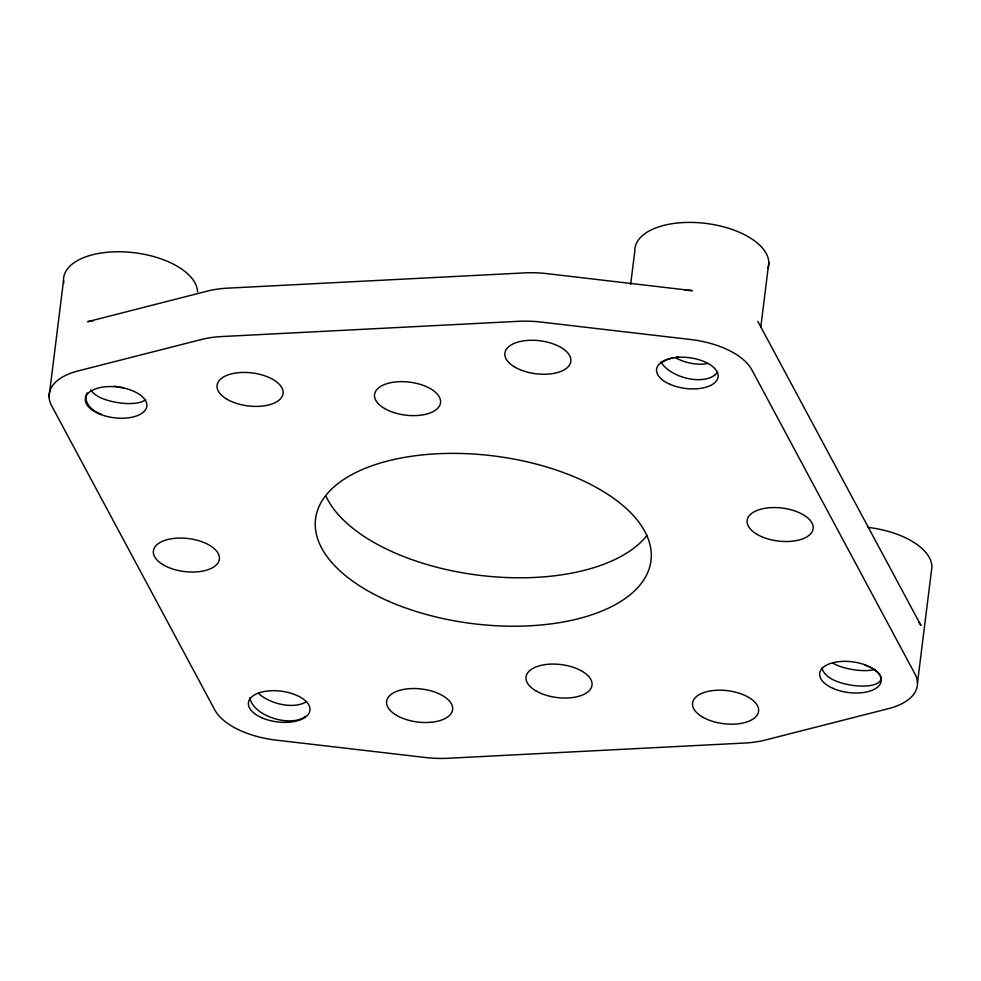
<?xml version="1.0" encoding="UTF-8"?>
<svg xmlns="http://www.w3.org/2000/svg" width="981" height="981" viewBox="0 0 981 981"><rect width="100%" height="100%" fill="white"/><g stroke="black" fill="none" stroke-linecap="round" stroke-linejoin="round"><path stroke-width="1.47" d="M49.05 396.729L63.52 280.529M630.66 284.318L634.793 251.185A67.419 33.71 7.1 0 1 700.716 222.871L704.922 223.288A67.419 33.71 7.1 0 1 768 268.377M760.765 327.323L768.822 262.552M917.48 682.862L931.95 566.675A67.419 33.71 7.1 0 0 868.197 527.435M757.822 321.339L920.938 625.461A67.419 33.71 7.1 0 0 918.829 622.113M684.983 290.229A67.419 33.71 7.1 0 1 692.267 290.646L547.091 273.662A70.424 35.206 7.1 0 0 524.627 272.89L227.751 288.144A70.424 35.206 7.1 0 0 207.298 291.124L87.64 321.707A67.419 33.71 7.1 0 1 93.256 320.713M63.79 283.08A67.419 33.71 7.1 0 1 92.545 254.753L96.089 253.932A67.419 33.71 7.1 0 1 197.561 291.897M646.847 535.589A169.002 84.501 7.1 0 1 479.795 575.356A169.002 84.501 7.1 0 1 326.146 496.558M875.052 669.434A30.644 11.637 11 0 1 838.706 665.903A30.644 18.676 2.5 0 1 832.599 662.911M880.717 676.571A30.644 11.637 11 0 1 868.197 685.817A30.644 11.637 11 0 1 836.781 681.39A30.644 18.676 2.5 0 1 821.833 667.987M865.095 665.204A30.644 11.637 11 0 1 880.398 675.786M305.532 716.363A30.644 16.836 16.2 0 1 272.693 718.031A30.644 16.836 16.2 0 1 249.959 697.516M306.489 701.599A30.644 16.836 16.2 0 1 258.371 693.309M145.629 399.61A30.644 11.637 11 0 1 103.361 398.875A30.644 18.676 2.5 0 1 90.669 389.997M101.435 414.35A30.644 18.676 2.5 0 1 87.088 392.841M123.581 387.667A30.644 11.637 11 0 1 119.817 387.152M117.941 386.833A30.644 11.637 11 0 1 114.188 386.048M714.646 375.147A30.644 16.836 16.2 0 1 686.406 378.163A30.644 16.836 16.2 0 1 660.949 361.964M707.828 363.473A30.644 16.836 16.2 0 1 675.958 357.991M717.454 371.983A30.644 13.476 -1.4 0 1 714.646 375.159M660.998 363.178A30.644 13.476 -1.4 0 1 673.076 357.673M676.559 356.888A30.644 13.476 -1.4 0 1 678.362 356.569M201.264 339.536L78.075 370.941A67.419 33.71 7.1 0 0 51.613 405.717L214.741 709.839A67.419 33.71 7.1 0 0 276.09 740.115L425.46 757.516A70.424 35.206 7.1 0 0 447.925 758.276L744.8 743.034A70.424 35.206 7.1 0 0 765.266 740.054L888.455 708.65A67.419 33.71 7.1 0 0 914.905 673.873L751.789 369.751A67.419 33.71 7.1 0 0 690.44 339.487L541.071 322.075A70.424 35.206 7.1 0 0 518.606 321.314L221.731 336.557A70.424 35.206 7.1 0 0 201.264 339.536M514.902 367.139A33.244 16.616 7.1 0 0 569.936 364.307A33.244 16.616 7.1 0 0 528.808 340.346A33.244 16.616 7.1 0 0 514.902 367.139M384.564 408.513A33.244 16.616 7.1 0 0 439.611 405.68A33.244 16.616 7.1 0 0 398.482 381.719A33.244 16.616 7.1 0 0 384.564 408.513M227.101 399.304A33.244 16.616 7.1 0 0 282.148 396.483A33.244 16.616 7.1 0 0 241.007 372.51A33.244 16.616 7.1 0 0 227.101 399.304M396.643 715.394A33.244 16.616 7.1 0 0 451.689 712.574A33.244 16.616 7.1 0 0 410.561 688.601A33.244 16.616 7.1 0 0 396.643 715.394M536.055 690.943A33.244 16.616 7.1 0 0 591.089 688.11A33.244 16.616 7.1 0 0 549.961 664.149A33.244 16.616 7.1 0 0 536.055 690.943M702.592 717.062A33.244 16.616 7.1 0 0 757.639 714.229A33.244 16.616 7.1 0 0 716.498 690.268A33.244 16.616 7.1 0 0 702.592 717.062M757.148 534.412A33.244 16.616 7.1 0 0 812.194 531.592A33.244 16.616 7.1 0 0 771.066 507.631A33.244 16.616 7.1 0 0 757.148 534.412M163.41 564.921A33.244 16.616 7.1 0 0 218.444 562.088A33.244 16.616 7.1 0 0 177.316 538.128A33.244 16.616 7.1 0 0 163.41 564.921M388.954 601.365A169.002 84.501 7.1 0 0 650.857 561.524A169.002 84.501 7.1 0 0 409.972 456.496A169.002 84.501 7.1 0 0 388.954 601.365M832.906 688.355A30.987 15.488 7.1 0 0 881.159 681.329A30.987 15.488 7.1 0 0 837.308 661.868A30.987 15.488 7.1 0 0 832.906 688.355M261.645 717.7A30.987 15.488 7.1 0 0 309.898 710.673A30.987 15.488 7.1 0 0 266.035 691.213A30.987 15.488 7.1 0 0 261.645 717.7M98.517 413.577A30.987 15.488 7.1 0 0 146.77 406.551A30.987 15.488 7.1 0 0 102.919 387.09A30.987 15.488 7.1 0 0 98.517 413.577M669.79 384.233A30.987 15.488 7.1 0 0 718.043 377.207A30.987 15.488 7.1 0 0 674.18 357.746A30.987 15.488 7.1 0 0 669.79 384.233"/></g></svg>
